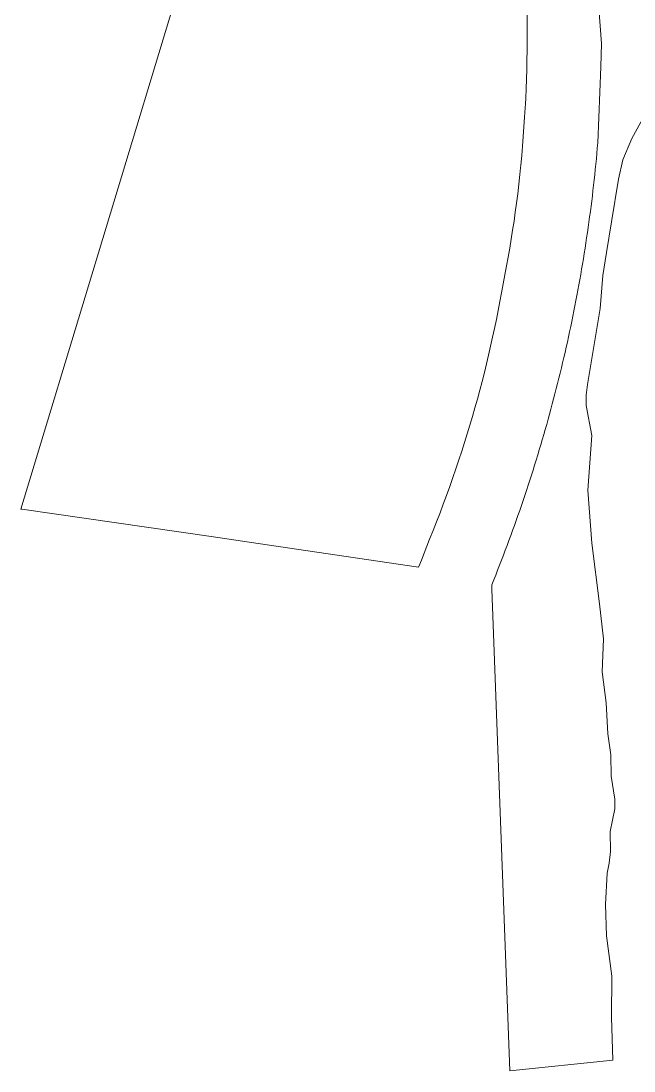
# Model space of a CAD drawing. Header units: metres. Extents: x 305150 to 308746, y 6239745 to 6243198.
# Drawn here: x 306804.3 to 307067.5, y 6240643.2 to 6241093.9 of the extents above; entities that cross this region are included whole.
import ezdxf

# ---------------------------------------------------------------- set-up
doc = ezdxf.new("R2010")
doc.units = ezdxf.units.M
doc.layers.add('Cadastre Land Parcels_SP_EXT', color=9, linetype='Continuous', lineweight=5)

msp = doc.modelspace()

# ---------------------------------------------------------------- linework, layer by layer
at = {"layer": 'Cadastre Land Parcels_SP_EXT', "linetype": 'Continuous'}
for points in [[(306878.12, 6241128.36), (306836.14, 6240989.62), (306804.3, 6240884.37), (306804.7, 6240884.33), (306885.92, 6240872.6), (306906.21, 6240869.67), (306975.05, 6240859.45), (306975.19, 6240859.79), (306976.27, 6240862.45), (306977.47, 6240865.46), (306978.64, 6240868.49), (306979.79, 6240871.52), (306981.3, 6240875.25), (306982.78, 6240879), (306984.24, 6240882.75), (306985.66, 6240886.52), (306987.06, 6240890.3), (306988.43, 6240894.09), (306989.77, 6240897.89), (306991.08, 6240901.7), (306992.36, 6240905.52), (306993.58, 6240909.23), (306994.77, 6240912.94), (306995.93, 6240916.66), (306997.07, 6240920.4), (306998.17, 6240924.14), (306999.25, 6240927.88), (307000.3, 6240931.64), (307001.32, 6240935.41), (307002.31, 6240939.18), (307003.27, 6240942.96), (307004.2, 6240946.75), (307005.11, 6240950.54), (307005.98, 6240954.34), (307006.83, 6240958.15), (307007.65, 6240961.96), (307008.44, 6240965.78), (307009.2, 6240969.61), (307009.93, 6240973.44), (307010.63, 6240977.27), (307011.3, 6240981.12), (307012.06, 6240984.94), (307012.79, 6240988.76), (307013.49, 6240992.6), (307014.17, 6240996.43), (307014.81, 6241000.28), (307015.43, 6241004.12), (307016.01, 6241007.97), (307016.57, 6241011.83), (307017.09, 6241015.69), (307017.6, 6241019.78), (307018.08, 6241023.86), (307018.53, 6241027.96), (307018.84, 6241030.92), (307018.95, 6241032.05), (307019.33, 6241036.15), (307019.69, 6241040.25), (307020.01, 6241044.35), (307020.3, 6241048.46), (307020.56, 6241052.57), (307020.81, 6241056.66), (307020.9, 6241058.34), (307021.03, 6241060.74), (307021.21, 6241064.84), (307021.37, 6241068.93), (307021.49, 6241073.02), (307021.58, 6241077.12), (307021.64, 6241081.21), (307021.67, 6241085.31), (307021.68, 6241089.23), (307021.67, 6241093.15), (307021.62, 6241097.07)], [(307052.37, 6241099.37), (307053.56, 6241084.27), (307053.29, 6241074.2), (307051.99, 6241041.55), (307051.79, 6241039.28), (307051.58, 6241037.01), (307051.37, 6241034.74), (307051.15, 6241032.48), (307050.92, 6241030.21), (307050.68, 6241027.94), (307050.43, 6241025.68), (307050.18, 6241023.42), (307049.92, 6241021.15), (307049.65, 6241018.89), (307049.37, 6241016.63), (307049.09, 6241014.37), (307048.8, 6241012.11), (307048.5, 6241009.86), (307048.19, 6241007.6), (307047.87, 6241005.34), (307047.55, 6241003.09), (307047.21, 6241000.84), (307046.88, 6240998.58), (307046.53, 6240996.33), (307046.17, 6240994.08), (307045.81, 6240991.84), (307045.44, 6240989.59), (307045.06, 6240987.34), (307044.67, 6240985.1), (307044.27, 6240982.86), (307043.87, 6240980.61), (307043.46, 6240978.37), (307043.04, 6240976.14), (307042.62, 6240973.9), (307042.18, 6240971.66), (307041.74, 6240969.43), (307041.29, 6240967.2), (307040.83, 6240964.97), (307040.37, 6240962.74), (307039.89, 6240960.51), (307039.41, 6240958.29), (307038.92, 6240956.06), (307038.43, 6240953.84), (307037.92, 6240951.62), (307037.41, 6240949.4), (307036.89, 6240947.18), (307036.36, 6240944.97), (307035.83, 6240942.76), (307035.28, 6240940.54), (307034.73, 6240938.34), (307034.17, 6240936.13), (307033.61, 6240933.92), (307033.03, 6240931.72), (307032.45, 6240929.52), (307031.86, 6240927.32), (307031.27, 6240925.12), (307030.66, 6240922.93), (307030.05, 6240920.74), (307029.43, 6240918.55), (307028.8, 6240916.36), (307028.17, 6240914.17), (307027.52, 6240911.99), (307026.87, 6240909.81), (307026.21, 6240907.63), (307025.55, 6240905.45), (307024.87, 6240903.28), (307024.19, 6240901.1), (307023.5, 6240898.93), (307022.81, 6240896.77), (307022.1, 6240894.6), (307021.39, 6240892.44), (307020.67, 6240890.28), (307019.95, 6240888.12), (307019.21, 6240885.97), (307018.47, 6240883.82), (307017.72, 6240881.67), (307016.96, 6240879.52), (307016.2, 6240877.38), (307015.43, 6240875.24), (307014.65, 6240873.1), (307013.86, 6240870.96), (307013.07, 6240868.83), (307012.27, 6240866.7), (307011.46, 6240864.57), (307010.64, 6240862.45), (307009.82, 6240860.33), (307008.98, 6240858.21), (307008.15, 6240856.09), (307007.3, 6240853.98), (307006.45, 6240851.87), (307006.48, 6240850.92), (307006.49, 6240850.62), (307006.51, 6240850.06), (307014.15, 6240643.21), (307058.39, 6240647.79), (307057.85, 6240666.33), (307058.09, 6240683.87), (307055.78, 6240701.27), (307055.27, 6240714.72), (307055.97, 6240728.08), (307056.82, 6240732.38), (307057.46, 6240737.49), (307057.33, 6240745.95), (307059.31, 6240755.77), (307059.35, 6240759.95), (307057.67, 6240769.71), (307057.53, 6240778.88), (307056.27, 6240787.94), (307055.55, 6240801.18), (307053.91, 6240814.61), (307054.51, 6240828.69), (307052.67, 6240843.73), (307049.49, 6240869.8), (307047.71, 6240892.51), (307049.49, 6240915.99), (307047.05, 6240928.8), (307046.98, 6240933.28), (307047.62, 6240937.88), (307053.02, 6240970.49), (307054.22, 6240984.68), (307055.8, 6240994.49), (307057.94, 6241007.67), (307060.91, 6241026.07), (307062.72, 6241034.36), (307066.55, 6241043.49), (307074.38, 6241057.48)]]:
    msp.add_lwpolyline(points, dxfattribs=at)

doc.saveas('drawing.dxf')
